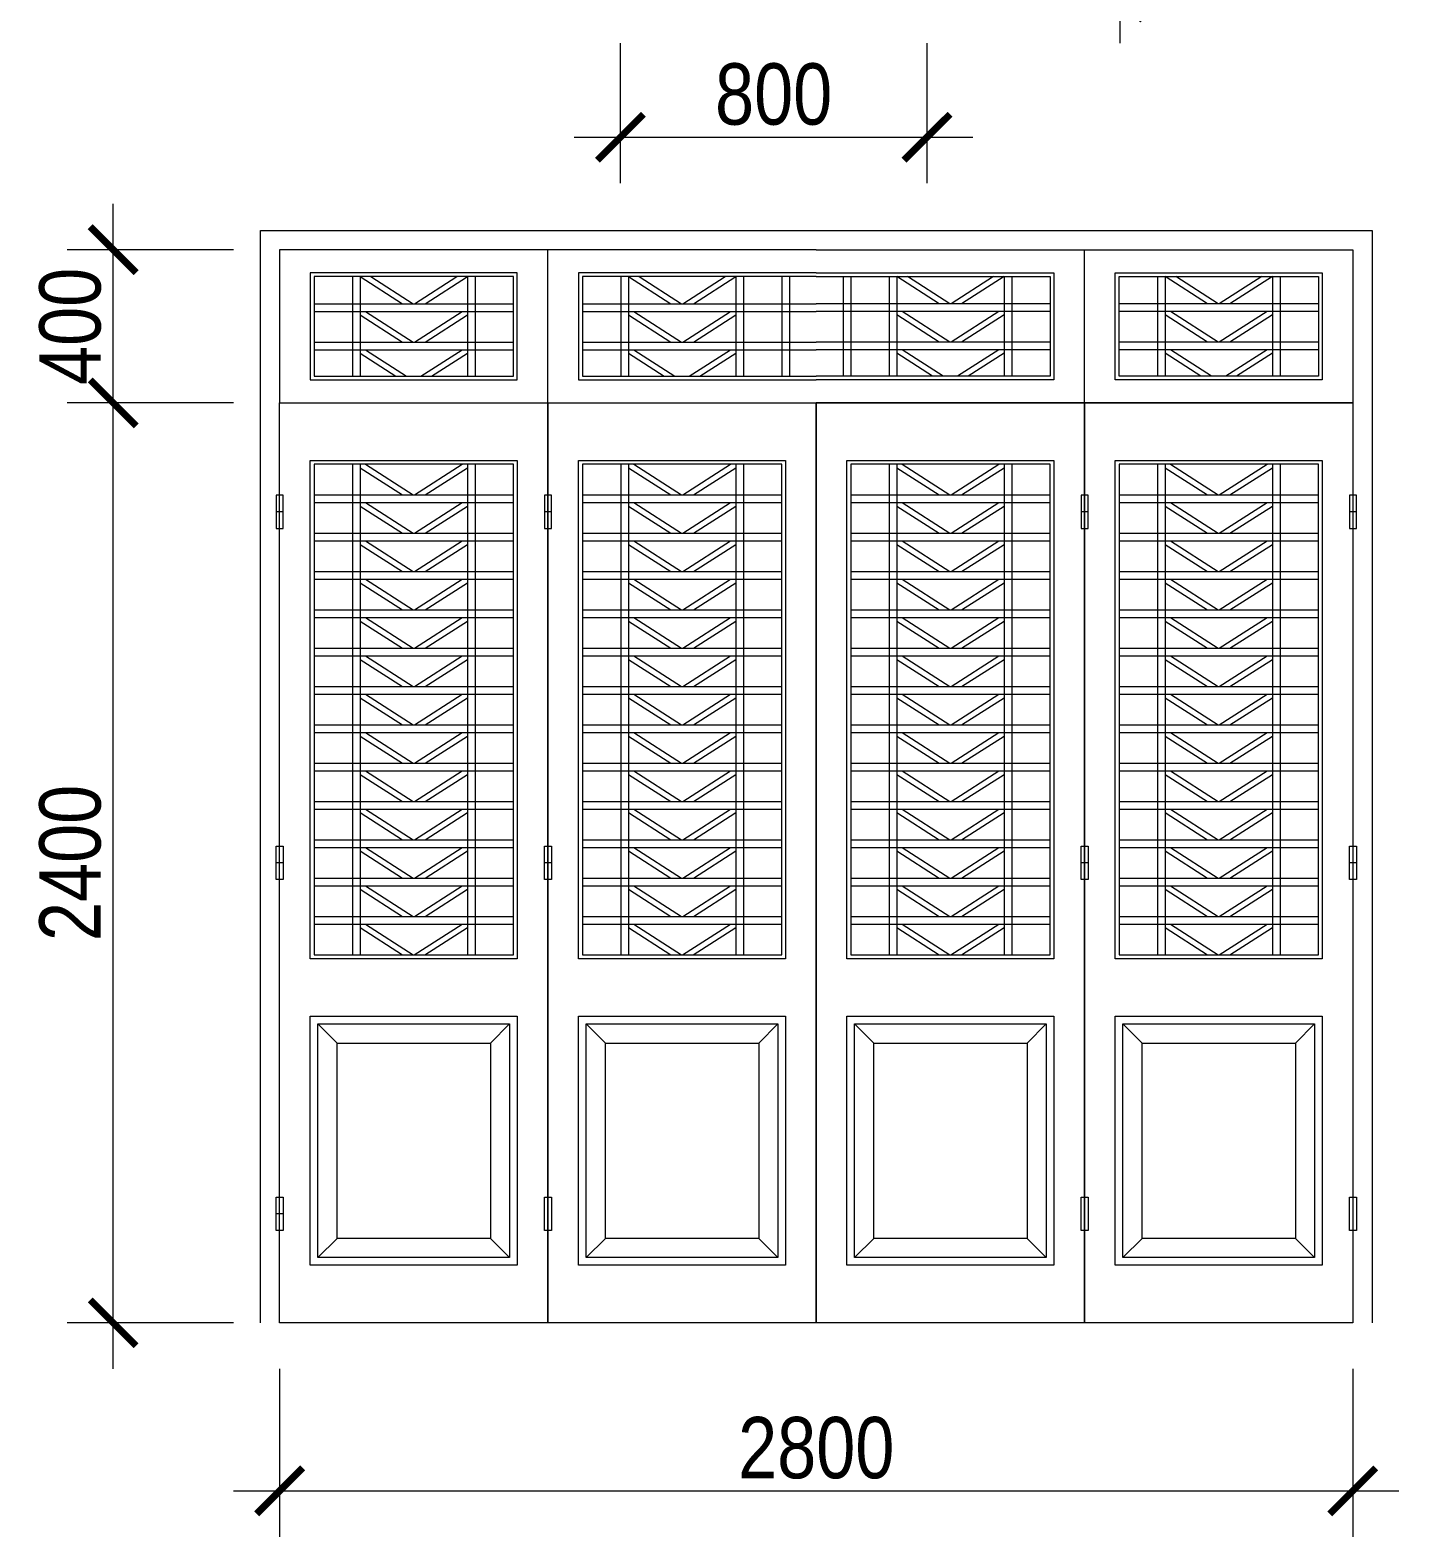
# Model space of a CAD drawing. Header units: millimetres. Extents: x -37049 to 129367, y 25385 to 90033.
# Drawn here: x 47081 to 50651, y 35136 to 39067 of the extents above; entities that cross this region are included whole.
import ezdxf

# ---------------------------------------------------------------- set-up
doc = ezdxf.new("R2010")
doc.units = ezdxf.units.MM
doc.header["$MEASUREMENT"] = 0
for name, color, linetype, lineweight in [('NCKHBAO', 191, 'Continuous', 13), ('NCUA', 4, 'Continuous', 20), ('NKT', 9, 'Continuous', 0), ('NTHEP', 7, 'Continuous', 20)]:
    doc.layers.add(name, color=color, linetype=linetype, lineweight=lineweight)
doc.styles.add('AVO', font='vhelvcn.ttf')
doc.dimstyles.new('100', dxfattribs={"dimscale": 0, "dimtxt": 160, "dimasz": 120, "dimexe": 120, "dimexo": 120, "dimgap": 30, "dimtad": 1, "dimdec": 0, "dimzin": 0, "dimdsep": 46, "dimtxsty": 'AVO', "dimblk1": 'ARCHTICK', "dimblk2": 'ARCHTICK', "dimsah": 1, "dimcen": -2, "dimdle": 120, "dimclrd": 256, "dimclre": 256, "dimclrt": 7, "dimadec": 0, "dimazin": 0, "dimtfac": 1, "dimtdec": 0, "dimtix": 1, "dimtmove": 2, "dimatfit": 3, "dimldrblk": 'ARCHTICK', "dimfxl": 0, "dimtolj": 1, "dimtzin": 0, "dimlwd": 0, "dimlwe": 0, "dimarcsym": 0})

# ---------------------------------------------------------------- blocks, each defined once
blk = doc.blocks.new('_ARCHTICK')
at = {"color": 0, "linetype": 'ByBlock', "const_width": 0.15}
blk.add_lwpolyline([(-0.5, -0.5), (0.5, 0.5)], dxfattribs=at)
blk = doc.blocks.new('*D472')
at = {"layer": 'DEFPOINTS', "color": 0}
for p in [(47731.4, 35694.1), (50531.4, 35694.1), (50531.4, 35255.5)]:
    blk.add_point(p, dxfattribs=at)
at = {"layer": 'NKT', "lineweight": 0}
for p, q in [((47731.4, 35574.1), (47731.4, 35135.5)), ((50531.4, 35574.1), (50531.4, 35135.5)), ((47611.4, 35255.5), (50651.4, 35255.5))]:
    blk.add_line(p, q, dxfattribs=at)
at = {"layer": 'NKT', "lineweight": 0, "xscale": 120, "yscale": 120, "zscale": 120}
for p, rotation in [((47731.4, 35255.5), 179.9999999999985), ((50531.4, 35255.5), 359.9999999999985)]:
    blk.add_blockref('_ARCHTICK', p, dxfattribs=dict(at, rotation=rotation))
at = {"layer": 'NKT', "color": 7, "insert": (49131.4, 35367.2), "char_height": 160, "attachment_point": 5, "style": 'AVO'}
blk.add_mtext('\\A1;2800', dxfattribs=at)
blk = doc.blocks.new('*D473')
at = {"layer": 'DEFPOINTS', "color": 0}
for p in [(47297.4, 38094), (47731.4, 38094), (47731.4, 35694.1)]:
    blk.add_point(p, dxfattribs=at)
at = {"layer": 'NKT', "lineweight": 0}
for p, q in [((47297.4, 35574.1), (47297.4, 38214)), ((47611.4, 38094), (47177.4, 38094)), ((47611.4, 35694.1), (47177.4, 35694.1))]:
    blk.add_line(p, q, dxfattribs=at)
at = {"layer": 'NKT', "lineweight": 0, "xscale": 120, "yscale": 120, "zscale": 120}
for p, rotation in [((47297.4, 38094), 89.99999999999847), ((47297.4, 35694.1), 269.9999999999985)]:
    blk.add_blockref('_ARCHTICK', p, dxfattribs=dict(at, rotation=rotation))
at = {"layer": 'NKT', "color": 7, "insert": (47185.7, 36894), "char_height": 160, "attachment_point": 5, "rotation": 90, "style": 'AVO'}
blk.add_mtext('\\A1;2400', dxfattribs=at)
blk = doc.blocks.new('*D474')
at = {"layer": 'DEFPOINTS', "color": 0}
for p in [(47297.4, 38494), (47731.4, 38494), (47731.4, 38094)]:
    blk.add_point(p, dxfattribs=at)
at = {"layer": 'NKT', "lineweight": 0}
for p, q in [((47297.4, 37974), (47297.4, 38614)), ((47611.4, 38494), (47177.4, 38494)), ((47611.4, 38094), (47177.4, 38094))]:
    blk.add_line(p, q, dxfattribs=at)
at = {"layer": 'NKT', "lineweight": 0, "xscale": 120, "yscale": 120, "zscale": 120}
for p, rotation in [((47297.4, 38494), 89.99999999999847), ((47297.4, 38094), 269.9999999999985)]:
    blk.add_blockref('_ARCHTICK', p, dxfattribs=dict(at, rotation=rotation))
at = {"layer": 'NKT', "color": 7, "insert": (47185.7, 38294), "char_height": 160, "attachment_point": 5, "rotation": 90, "style": 'AVO'}
blk.add_mtext('\\A1;400', dxfattribs=at)
blk = doc.blocks.new('*D478')
at = {"layer": 'DEFPOINTS', "color": 0}
for p in [(48620.3, 39153.2), (49420.3, 39153.2), (49420.3, 38787.4)]:
    blk.add_point(p, dxfattribs=at)
at = {"layer": 'NKT', "lineweight": 0}
for p, q in [((48620.3, 39033.2), (48620.3, 38667.4)), ((49420.3, 39033.2), (49420.3, 38667.4)), ((48500.3, 38787.4), (49540.3, 38787.4))]:
    blk.add_line(p, q, dxfattribs=at)
at = {"layer": 'NKT', "lineweight": 0, "xscale": 120, "yscale": 120, "zscale": 120}
for p, rotation in [((48620.3, 38787.4), 179.9999999999985), ((49420.3, 38787.4), 359.9999999999985)]:
    blk.add_blockref('_ARCHTICK', p, dxfattribs=dict(at, rotation=rotation))
at = {"layer": 'NKT', "color": 7, "insert": (49020.3, 38899.1), "char_height": 160, "attachment_point": 5, "style": 'AVO'}
blk.add_mtext('\\A1;800', dxfattribs=at)
blk = doc.blocks.new('*D480')
at = {"layer": 'DEFPOINTS', "color": 0}
for p in [(49420.3, 41353.1), (49470.3, 39153.2), (49923.3, 39153.2)]:
    blk.add_point(p, dxfattribs=at)
at = {"layer": 'NKT', "lineweight": 0}
for p, q in [((49923.3, 41473.1), (49923.3, 39033.2)), ((49540.3, 41353.1), (50043.3, 41353.1)), ((49590.3, 39153.2), (50043.3, 39153.2))]:
    blk.add_line(p, q, dxfattribs=at)
at = {"layer": 'NKT', "lineweight": 0, "xscale": 120, "yscale": 120, "zscale": 120}
for p, rotation in [((49923.3, 41353.1), 89.99999999999848), ((49923.3, 39153.2), 269.9999999999985)]:
    blk.add_blockref('_ARCHTICK', p, dxfattribs=dict(at, rotation=rotation))
at = {"layer": 'NKT', "color": 7, "insert": (49811.6, 40253.1), "char_height": 160, "attachment_point": 5, "rotation": 90, "style": 'AVO'}
blk.add_mtext('\\A1;2200', dxfattribs=at)

msp = doc.modelspace()

# ---------------------------------------------------------------- linework, layer by layer
at = {"layer": 'NCKHBAO'}
msp.add_lwpolyline([(47681.4, 35694.1), (47681.4, 38544), (50581.4, 38544), (50581.4, 35694.1)], dxfattribs=at)
at = {"layer": 'NCUA'}
for p, q in [((48431.4, 38094), (48431.4, 38494)), ((49831.4, 38094), (49831.4, 38494)), ((47740.5, 37810), (47722.3, 37810)), ((48440.5, 37810), (48422.3, 37810)), ((49840.5, 37810), (49822.3, 37810)), ((50540.5, 37810), (50522.3, 37810)), ((47740.5, 36894), (47722.3, 36894)), ((48440.5, 36894), (48422.3, 36894)), ((49840.5, 36894), (49822.3, 36894)), ((50540.5, 36894), (50522.3, 36894)), ((47740.5, 35978.1), (47722.3, 35978.1))]:
    msp.add_line(p, q, dxfattribs=at)
for points in [[(49131.4, 38494), (47731.4, 38494), (47731.4, 38094), (49131.4, 38094)], [(49131.4, 38494), (50531.4, 38494), (50531.4, 38094), (49131.4, 38094)], [(49131.4, 38434), (48511.4, 38434), (48511.4, 38154), (49131.4, 38154)], [(49131.4, 38434), (49751.4, 38434), (49751.4, 38154), (49131.4, 38154)]]:
    msp.add_lwpolyline(points, dxfattribs=at)
for points in [[(48351.4, 38434), (47811.4, 38434), (47811.4, 38154), (48351.4, 38154)], [(49911.4, 38434), (50451.4, 38434), (50451.4, 38154), (49911.4, 38154)], [(48431.4, 35694.1), (47731.4, 35694.1), (47731.4, 38094), (48431.4, 38094)], [(49131.4, 35694.1), (48431.4, 35694.1), (48431.4, 38094), (49131.4, 38094)], [(49831.4, 35694.1), (49131.4, 35694.1), (49131.4, 38094), (49831.4, 38094)], [(50531.4, 35694.1), (49831.4, 35694.1), (49831.4, 38094), (50531.4, 38094)], [(47811.4, 37944), (48351.4, 37944), (48351.4, 36643.8), (47811.4, 36643.8)], [(48511.4, 37944), (49051.4, 37944), (49051.4, 36643.8), (48511.4, 36643.8)], [(49211.4, 37944), (49751.4, 37944), (49751.4, 36643.8), (49211.4, 36643.8)], [(49911.4, 37944), (50451.4, 37944), (50451.4, 36643.8), (49911.4, 36643.8)], [(47740.5, 37853.6), (47722.3, 37853.6), (47722.3, 37766.4), (47740.5, 37766.4)], [(48440.5, 37853.6), (48422.3, 37853.6), (48422.3, 37766.4), (48440.5, 37766.4)], [(49840.5, 37853.6), (49822.3, 37853.6), (49822.3, 37766.4), (49840.5, 37766.4)], [(50540.5, 37853.6), (50522.3, 37853.6), (50522.3, 37766.4), (50540.5, 37766.4)], [(47740.5, 36850.4), (47722.3, 36850.4), (47722.3, 36937.6), (47740.5, 36937.6)], [(48440.5, 36850.4), (48422.3, 36850.4), (48422.3, 36937.6), (48440.5, 36937.6)], [(49840.5, 36850.4), (49822.3, 36850.4), (49822.3, 36937.6), (49840.5, 36937.6)], [(50540.5, 36850.4), (50522.3, 36850.4), (50522.3, 36937.6), (50540.5, 36937.6)], [(48351.4, 35844.1), (47811.4, 35844.1), (47811.4, 36493.8), (48351.4, 36493.8)], [(49051.4, 35844.1), (48511.4, 35844.1), (48511.4, 36493.8), (49051.4, 36493.8)], [(49751.4, 35844.1), (49211.4, 35844.1), (49211.4, 36493.8), (49751.4, 36493.8)], [(50451.4, 35844.1), (49911.4, 35844.1), (49911.4, 36493.8), (50451.4, 36493.8)], [(47740.5, 35934.5), (47722.3, 35934.5), (47722.3, 36021.7), (47740.5, 36021.7)], [(48440.5, 35934.5), (48422.3, 35934.5), (48422.3, 36021.7), (48440.5, 36021.7)], [(49840.5, 35934.5), (49822.3, 35934.5), (49822.3, 36021.7), (49840.5, 36021.7)], [(50540.5, 35934.5), (50522.3, 35934.5), (50522.3, 36021.7), (50540.5, 36021.7)]]:
    msp.add_lwpolyline(points, close=True, dxfattribs=at)
at = {"layer": 'NTHEP', "ltscale": 0.75}
for p, q in [((47921.4, 38424), (47921.4, 38164)), ((47941.4, 38424), (47941.4, 38164)), ((48221.4, 38424), (48221.4, 38164)), ((48241.4, 38424), (48241.4, 38164)), ((48621.4, 38424), (48621.4, 38164)), ((48641.4, 38424), (48641.4, 38164)), ((48921.4, 38424), (48921.4, 38164)), ((48941.4, 38424), (48941.4, 38164)), ((49041.4, 38424), (49041.4, 38164)), ((49061.4, 38424), (49061.4, 38164)), ((49201.4, 38424), (49201.4, 38164)), ((49221.4, 38424), (49221.4, 38164)), ((49321.4, 38424), (49321.4, 38164)), ((49341.4, 38424), (49341.4, 38164)), ((49621.4, 38424), (49621.4, 38164)), ((49641.4, 38424), (49641.4, 38164)), ((50021.4, 38424), (50021.4, 38164)), ((50041.4, 38424), (50041.4, 38164)), ((50321.4, 38424), (50321.4, 38164)), ((50341.4, 38424), (50341.4, 38164)), ((47821.4, 38352.9), (48341.4, 38352.9)), ((47821.4, 38332.9), (48341.4, 38332.9)), ((48521.4, 38352.9), (49131.4, 38352.9)), ((48521.4, 38332.9), (49131.4, 38332.9)), ((49741.4, 38352.9), (49131.4, 38352.9)), ((49741.4, 38332.9), (49131.4, 38332.9)), ((50441.4, 38352.9), (49921.4, 38352.9)), ((50441.4, 38332.9), (49921.4, 38332.9)), ((47821.4, 38252.9), (48341.4, 38252.9)), ((48521.4, 38252.9), (49131.4, 38252.9)), ((49741.4, 38252.9), (49131.4, 38252.9)), ((50441.4, 38252.9), (49921.4, 38252.9)), ((47821.4, 38232.9), (48341.4, 38232.9)), ((48521.4, 38232.9), (49131.4, 38232.9)), ((49741.4, 38232.9), (49131.4, 38232.9)), ((50441.4, 38232.9), (49921.4, 38232.9)), ((47921.4, 37934), (47921.4, 36653.8)), ((47941.4, 37934), (47941.4, 36653.8)), ((48221.4, 37934), (48221.4, 36653.8)), ((48241.4, 37934), (48241.4, 36653.8)), ((48621.4, 37934), (48621.4, 36653.8)), ((48641.4, 37934), (48641.4, 36653.8)), ((48921.4, 37934), (48921.4, 36653.8)), ((48941.4, 37934), (48941.4, 36653.8)), ((49321.4, 37934), (49321.4, 36653.8)), ((49341.4, 37934), (49341.4, 36653.8)), ((49621.4, 37934), (49621.4, 36653.8)), ((49641.4, 37934), (49641.4, 36653.8)), ((50021.4, 37934), (50021.4, 36653.8)), ((50041.4, 37934), (50041.4, 36653.8)), ((50321.4, 37934), (50321.4, 36653.8)), ((50341.4, 37934), (50341.4, 36653.8)), ((47821.4, 37854), (48341.4, 37854)), ((47821.4, 37834), (48341.4, 37834)), ((48521.4, 37854), (49041.4, 37854)), ((48521.4, 37834), (49041.4, 37834)), ((49221.4, 37854), (49741.4, 37854)), ((49221.4, 37834), (49741.4, 37834)), ((49921.4, 37854), (50441.4, 37854)), ((49921.4, 37834), (50441.4, 37834)), ((47821.4, 37754), (48341.4, 37754)), ((48521.4, 37754), (49041.4, 37754)), ((49221.4, 37754), (49741.4, 37754)), ((49921.4, 37754), (50441.4, 37754)), ((47821.4, 37734), (48341.4, 37734)), ((48521.4, 37734), (49041.4, 37734)), ((49221.4, 37734), (49741.4, 37734)), ((49921.4, 37734), (50441.4, 37734)), ((47821.4, 37654), (48341.4, 37654)), ((47821.4, 37634), (48341.4, 37634)), ((48521.4, 37654), (49041.4, 37654)), ((48521.4, 37634), (49041.4, 37634)), ((49221.4, 37654), (49741.4, 37654)), ((49221.4, 37634), (49741.4, 37634)), ((49921.4, 37654), (50441.4, 37654)), ((49921.4, 37634), (50441.4, 37634)), ((47821.4, 37554), (48341.4, 37554)), ((48521.4, 37554), (49041.4, 37554)), ((49221.4, 37554), (49741.4, 37554)), ((49921.4, 37554), (50441.4, 37554)), ((47821.4, 37534), (48341.4, 37534)), ((48521.4, 37534), (49041.4, 37534)), ((49221.4, 37534), (49741.4, 37534)), ((49921.4, 37534), (50441.4, 37534)), ((47821.4, 37454), (48341.4, 37454)), ((47821.4, 37434), (48341.4, 37434)), ((48521.4, 37454), (49041.4, 37454)), ((48521.4, 37434), (49041.4, 37434)), ((49221.4, 37454), (49741.4, 37454)), ((49221.4, 37434), (49741.4, 37434)), ((49921.4, 37454), (50441.4, 37454)), ((49921.4, 37434), (50441.4, 37434)), ((47821.4, 37354), (48341.4, 37354)), ((48521.4, 37354), (49041.4, 37354)), ((49221.4, 37354), (49741.4, 37354)), ((49921.4, 37354), (50441.4, 37354)), ((47821.4, 37334), (48341.4, 37334)), ((48521.4, 37334), (49041.4, 37334)), ((49221.4, 37334), (49741.4, 37334)), ((49921.4, 37334), (50441.4, 37334)), ((47821.4, 37254), (48341.4, 37254)), ((47821.4, 37234), (48341.4, 37234)), ((48521.4, 37254), (49041.4, 37254)), ((48521.4, 37234), (49041.4, 37234)), ((49221.4, 37254), (49741.4, 37254)), ((49221.4, 37234), (49741.4, 37234)), ((49921.4, 37254), (50441.4, 37254)), ((49921.4, 37234), (50441.4, 37234)), ((47821.4, 37154), (48341.4, 37154)), ((48521.4, 37154), (49041.4, 37154)), ((49221.4, 37154), (49741.4, 37154)), ((49921.4, 37154), (50441.4, 37154)), ((47821.4, 37134), (48341.4, 37134)), ((48521.4, 37134), (49041.4, 37134)), ((49221.4, 37134), (49741.4, 37134)), ((49921.4, 37134), (50441.4, 37134)), ((47821.4, 37054), (48341.4, 37054)), ((47821.4, 37034), (48341.4, 37034)), ((48521.4, 37054), (49041.4, 37054)), ((48521.4, 37034), (49041.4, 37034)), ((49221.4, 37054), (49741.4, 37054)), ((49221.4, 37034), (49741.4, 37034)), ((49921.4, 37054), (50441.4, 37054)), ((49921.4, 37034), (50441.4, 37034)), ((47821.4, 36954), (48341.4, 36954)), ((47821.4, 36934), (48341.4, 36934)), ((48521.4, 36954), (49041.4, 36954)), ((48521.4, 36934), (49041.4, 36934)), ((49221.4, 36954), (49741.4, 36954)), ((49221.4, 36934), (49741.4, 36934)), ((49921.4, 36954), (50441.4, 36954)), ((49921.4, 36934), (50441.4, 36934)), ((47821.4, 36854), (48341.4, 36854)), ((48521.4, 36854), (49041.4, 36854)), ((49221.4, 36854), (49741.4, 36854)), ((49921.4, 36854), (50441.4, 36854)), ((47821.4, 36834), (48341.4, 36834)), ((48521.4, 36834), (49041.4, 36834)), ((49221.4, 36834), (49741.4, 36834)), ((49921.4, 36834), (50441.4, 36834)), ((47821.4, 36754), (48341.4, 36754)), ((47821.4, 36734), (48341.4, 36734)), ((48521.4, 36754), (49041.4, 36754)), ((48521.4, 36734), (49041.4, 36734)), ((49221.4, 36754), (49741.4, 36754)), ((49221.4, 36734), (49741.4, 36734)), ((49921.4, 36754), (50441.4, 36754)), ((49921.4, 36734), (50441.4, 36734))]:
    msp.add_line(p, q, dxfattribs=at)
at = {"layer": 'NTHEP'}
for p, q in [((47941.4, 38424), (48051.9, 38352.9)), ((47969.1, 38424), (48079.7, 38352.9)), ((48083, 38352.9), (48193.6, 38424)), ((48110.8, 38352.9), (48221.4, 38424)), ((48641.4, 38424), (48751.9, 38352.9)), ((48669.1, 38424), (48779.7, 38352.9)), ((48783, 38352.9), (48893.6, 38424)), ((48810.8, 38352.9), (48921.4, 38424)), ((49451.9, 38352.9), (49341.4, 38424)), ((49479.7, 38352.9), (49369.1, 38424)), ((49593.6, 38424), (49483, 38352.9)), ((49621.4, 38424), (49510.8, 38352.9)), ((50151.9, 38352.9), (50041.4, 38424)), ((50179.7, 38352.9), (50069.1, 38424)), ((50293.6, 38424), (50183, 38352.9)), ((50321.4, 38424), (50210.8, 38352.9)), ((47955.2, 38332.9), (48079.7, 38252.9)), ((48083, 38252.9), (48207.5, 38332.9)), ((48655.2, 38332.9), (48779.7, 38252.9)), ((48783, 38252.9), (48907.5, 38332.9)), ((49479.7, 38252.9), (49355.2, 38332.9)), ((49607.5, 38332.9), (49483, 38252.9)), ((50179.7, 38252.9), (50055.2, 38332.9)), ((50307.5, 38332.9), (50183, 38252.9)), ((47941.4, 38324), (48051.9, 38252.9)), ((48110.8, 38252.9), (48221.4, 38324)), ((48641.4, 38324), (48751.9, 38252.9)), ((48810.8, 38252.9), (48921.4, 38324)), ((49451.9, 38252.9), (49341.4, 38324)), ((49621.4, 38324), (49510.8, 38252.9)), ((50151.9, 38252.9), (50041.4, 38324)), ((50321.4, 38324), (50210.8, 38252.9)), ((47941.4, 38224), (48034.7, 38164)), ((47955.2, 38232.9), (48062.4, 38164)), ((48100.3, 38164), (48207.5, 38232.9)), ((48128, 38164), (48221.4, 38224)), ((48641.4, 38224), (48734.7, 38164)), ((48655.2, 38232.9), (48762.4, 38164)), ((48800.3, 38164), (48907.5, 38232.9)), ((48828, 38164), (48921.4, 38224)), ((49434.7, 38164), (49341.4, 38224)), ((49462.4, 38164), (49355.2, 38232.9)), ((49607.5, 38232.9), (49500.3, 38164)), ((49621.4, 38224), (49528, 38164)), ((50134.7, 38164), (50041.4, 38224)), ((50162.4, 38164), (50055.2, 38232.9)), ((50307.5, 38232.9), (50200.3, 38164)), ((50321.4, 38224), (50228, 38164)), ((47941.4, 37925.1), (48051.9, 37854)), ((47955.2, 37934), (48079.7, 37854)), ((48083, 37854), (48207.5, 37934)), ((48110.8, 37854), (48221.4, 37925.1)), ((48641.4, 37925.1), (48751.9, 37854)), ((48655.2, 37934), (48779.7, 37854)), ((48783, 37854), (48907.5, 37934)), ((48810.8, 37854), (48921.4, 37925.1)), ((49341.4, 37925.1), (49451.9, 37854)), ((49355.2, 37934), (49479.7, 37854)), ((49483, 37854), (49607.5, 37934)), ((49510.8, 37854), (49621.4, 37925.1)), ((50041.4, 37925.1), (50151.9, 37854)), ((50055.2, 37934), (50179.7, 37854)), ((50183, 37854), (50307.5, 37934)), ((50210.8, 37854), (50321.4, 37925.1)), ((47941.4, 37825.1), (48051.9, 37754)), ((47955.2, 37834), (48079.7, 37754)), ((48083, 37754), (48207.5, 37834)), ((48110.8, 37754), (48221.4, 37825.1)), ((48641.4, 37825.1), (48751.9, 37754)), ((48655.2, 37834), (48779.7, 37754)), ((48783, 37754), (48907.5, 37834)), ((48810.8, 37754), (48921.4, 37825.1)), ((49341.4, 37825.1), (49451.9, 37754)), ((49355.2, 37834), (49479.7, 37754)), ((49483, 37754), (49607.5, 37834)), ((49510.8, 37754), (49621.4, 37825.1)), ((50041.4, 37825.1), (50151.9, 37754)), ((50055.2, 37834), (50179.7, 37754)), ((50183, 37754), (50307.5, 37834)), ((50210.8, 37754), (50321.4, 37825.1)), ((47941.4, 37725.1), (48051.9, 37654)), ((47955.2, 37734), (48079.7, 37654)), ((48083, 37654), (48207.5, 37734)), ((48110.8, 37654), (48221.4, 37725.1)), ((48641.4, 37725.1), (48751.9, 37654)), ((48655.2, 37734), (48779.7, 37654)), ((48783, 37654), (48907.5, 37734)), ((48810.8, 37654), (48921.4, 37725.1)), ((49341.4, 37725.1), (49451.9, 37654)), ((49355.2, 37734), (49479.7, 37654)), ((49483, 37654), (49607.5, 37734)), ((49510.8, 37654), (49621.4, 37725.1)), ((50041.4, 37725.1), (50151.9, 37654)), ((50055.2, 37734), (50179.7, 37654)), ((50183, 37654), (50307.5, 37734)), ((50210.8, 37654), (50321.4, 37725.1)), ((47941.4, 37625.1), (48051.9, 37554)), ((47955.2, 37634), (48079.7, 37554)), ((48083, 37554), (48207.5, 37634)), ((48110.8, 37554), (48221.4, 37625.1)), ((48641.4, 37625.1), (48751.9, 37554)), ((48655.2, 37634), (48779.7, 37554)), ((48783, 37554), (48907.5, 37634)), ((48810.8, 37554), (48921.4, 37625.1)), ((49341.4, 37625.1), (49451.9, 37554)), ((49355.2, 37634), (49479.7, 37554)), ((49483, 37554), (49607.5, 37634)), ((49510.8, 37554), (49621.4, 37625.1)), ((50041.4, 37625.1), (50151.9, 37554)), ((50055.2, 37634), (50179.7, 37554)), ((50183, 37554), (50307.5, 37634)), ((50210.8, 37554), (50321.4, 37625.1)), ((47941.4, 37525.1), (48051.9, 37454)), ((47955.2, 37534), (48079.7, 37454)), ((48083, 37454), (48207.5, 37534)), ((48110.8, 37454), (48221.4, 37525.1)), ((48641.4, 37525.1), (48751.9, 37454)), ((48655.2, 37534), (48779.7, 37454)), ((48783, 37454), (48907.5, 37534)), ((48810.8, 37454), (48921.4, 37525.1)), ((49341.4, 37525.1), (49451.9, 37454)), ((49355.2, 37534), (49479.7, 37454)), ((49483, 37454), (49607.5, 37534)), ((49510.8, 37454), (49621.4, 37525.1)), ((50041.4, 37525.1), (50151.9, 37454)), ((50055.2, 37534), (50179.7, 37454)), ((50183, 37454), (50307.5, 37534)), ((50210.8, 37454), (50321.4, 37525.1)), ((47955.2, 37434), (48079.7, 37354)), ((48083, 37354), (48207.5, 37434)), ((48655.2, 37434), (48779.7, 37354)), ((48783, 37354), (48907.5, 37434)), ((49355.2, 37434), (49479.7, 37354)), ((49483, 37354), (49607.5, 37434)), ((50055.2, 37434), (50179.7, 37354)), ((50183, 37354), (50307.5, 37434)), ((47941.4, 37425.1), (48051.9, 37354)), ((48110.8, 37354), (48221.4, 37425.1)), ((48641.4, 37425.1), (48751.9, 37354)), ((48810.8, 37354), (48921.4, 37425.1)), ((49341.4, 37425.1), (49451.9, 37354)), ((49510.8, 37354), (49621.4, 37425.1)), ((50041.4, 37425.1), (50151.9, 37354)), ((50210.8, 37354), (50321.4, 37425.1)), ((47941.4, 37325.1), (48051.9, 37254)), ((47955.2, 37334), (48079.7, 37254)), ((48083, 37254), (48207.5, 37334)), ((48110.8, 37254), (48221.4, 37325.1)), ((48641.4, 37325.1), (48751.9, 37254)), ((48655.2, 37334), (48779.7, 37254)), ((48783, 37254), (48907.5, 37334)), ((48810.8, 37254), (48921.4, 37325.1)), ((49341.4, 37325.1), (49451.9, 37254)), ((49355.2, 37334), (49479.7, 37254)), ((49483, 37254), (49607.5, 37334)), ((49510.8, 37254), (49621.4, 37325.1)), ((50041.4, 37325.1), (50151.9, 37254)), ((50055.2, 37334), (50179.7, 37254)), ((50183, 37254), (50307.5, 37334)), ((50210.8, 37254), (50321.4, 37325.1)), ((47955.2, 37234), (48079.7, 37154)), ((48083, 37154), (48207.5, 37234)), ((48655.2, 37234), (48779.7, 37154)), ((48783, 37154), (48907.5, 37234)), ((49355.2, 37234), (49479.7, 37154)), ((49483, 37154), (49607.5, 37234)), ((50055.2, 37234), (50179.7, 37154)), ((50183, 37154), (50307.5, 37234)), ((47941.4, 37225.1), (48051.9, 37154)), ((48110.8, 37154), (48221.4, 37225.1)), ((48641.4, 37225.1), (48751.9, 37154)), ((48810.8, 37154), (48921.4, 37225.1)), ((49341.4, 37225.1), (49451.9, 37154)), ((49510.8, 37154), (49621.4, 37225.1)), ((50041.4, 37225.1), (50151.9, 37154)), ((50210.8, 37154), (50321.4, 37225.1)), ((47941.4, 37125.1), (48051.9, 37054)), ((47955.2, 37134), (48079.7, 37054)), ((48083, 37054), (48207.5, 37134)), ((48110.8, 37054), (48221.4, 37125.1)), ((48641.4, 37125.1), (48751.9, 37054)), ((48655.2, 37134), (48779.7, 37054)), ((48783, 37054), (48907.5, 37134)), ((48810.8, 37054), (48921.4, 37125.1)), ((49341.4, 37125.1), (49451.9, 37054)), ((49355.2, 37134), (49479.7, 37054)), ((49483, 37054), (49607.5, 37134)), ((49510.8, 37054), (49621.4, 37125.1)), ((50041.4, 37125.1), (50151.9, 37054)), ((50055.2, 37134), (50179.7, 37054)), ((50183, 37054), (50307.5, 37134)), ((50210.8, 37054), (50321.4, 37125.1)), ((47955.2, 37034), (48079.7, 36954)), ((48083, 36954), (48207.5, 37034)), ((48655.2, 37034), (48779.7, 36954)), ((48783, 36954), (48907.5, 37034)), ((49355.2, 37034), (49479.7, 36954)), ((49483, 36954), (49607.5, 37034)), ((50055.2, 37034), (50179.7, 36954)), ((50183, 36954), (50307.5, 37034)), ((47941.4, 37025.1), (48051.9, 36954)), ((48110.8, 36954), (48221.4, 37025.1)), ((48641.4, 37025.1), (48751.9, 36954)), ((48810.8, 36954), (48921.4, 37025.1)), ((49341.4, 37025.1), (49451.9, 36954)), ((49510.8, 36954), (49621.4, 37025.1)), ((50041.4, 37025.1), (50151.9, 36954)), ((50210.8, 36954), (50321.4, 37025.1)), ((47941.4, 36925.1), (48051.9, 36854)), ((47955.2, 36934), (48079.7, 36854)), ((48083, 36854), (48207.5, 36934)), ((48110.8, 36854), (48221.4, 36925.1)), ((48641.4, 36925.1), (48751.9, 36854)), ((48655.2, 36934), (48779.7, 36854)), ((48783, 36854), (48907.5, 36934)), ((48810.8, 36854), (48921.4, 36925.1)), ((49341.4, 36925.1), (49451.9, 36854)), ((49355.2, 36934), (49479.7, 36854)), ((49483, 36854), (49607.5, 36934)), ((49510.8, 36854), (49621.4, 36925.1)), ((50041.4, 36925.1), (50151.9, 36854)), ((50055.2, 36934), (50179.7, 36854)), ((50183, 36854), (50307.5, 36934)), ((50210.8, 36854), (50321.4, 36925.1)), ((47941.4, 36825.1), (48051.9, 36754)), ((47955.2, 36834), (48079.7, 36754)), ((48083, 36754), (48207.5, 36834)), ((48110.8, 36754), (48221.4, 36825.1)), ((48641.4, 36825.1), (48751.9, 36754)), ((48655.2, 36834), (48779.7, 36754)), ((48783, 36754), (48907.5, 36834)), ((48810.8, 36754), (48921.4, 36825.1)), ((49341.4, 36825.1), (49451.9, 36754)), ((49355.2, 36834), (49479.7, 36754)), ((49483, 36754), (49607.5, 36834)), ((49510.8, 36754), (49621.4, 36825.1)), ((50041.4, 36825.1), (50151.9, 36754)), ((50055.2, 36834), (50179.7, 36754)), ((50183, 36754), (50307.5, 36834)), ((50210.8, 36754), (50321.4, 36825.1)), ((47941.4, 36725.1), (48052.2, 36653.8)), ((47955.2, 36734), (48080, 36653.8)), ((48082.8, 36653.8), (48207.5, 36734)), ((48110.5, 36653.8), (48221.4, 36725.1)), ((48641.4, 36725.1), (48752.2, 36653.8)), ((48655.2, 36734), (48780, 36653.8)), ((48782.8, 36653.8), (48907.5, 36734)), ((48810.5, 36653.8), (48921.4, 36725.1)), ((49341.4, 36725.1), (49452.2, 36653.8)), ((49355.2, 36734), (49480, 36653.8)), ((49482.8, 36653.8), (49607.5, 36734)), ((49510.5, 36653.8), (49621.4, 36725.1)), ((50041.4, 36725.1), (50152.2, 36653.8)), ((50055.2, 36734), (50180, 36653.8)), ((50182.8, 36653.8), (50307.5, 36734)), ((50210.5, 36653.8), (50321.4, 36725.1)), ((47831.4, 36473.8), (47881.4, 36423.8)), ((48281.4, 36423.8), (48331.4, 36473.8)), ((48531.4, 36473.8), (48581.4, 36423.8)), ((48981.4, 36423.8), (49031.4, 36473.8)), ((49231.4, 36473.8), (49281.4, 36423.8)), ((49681.4, 36423.8), (49731.4, 36473.8)), ((49931.4, 36473.8), (49981.4, 36423.8)), ((50381.4, 36423.8), (50431.4, 36473.8)), ((47831.4, 35864.1), (47881.4, 35914.1)), ((48281.4, 35914.1), (48331.4, 35864.1)), ((48531.4, 35864.1), (48581.4, 35914.1)), ((48981.4, 35914.1), (49031.4, 35864.1)), ((49231.4, 35864.1), (49281.4, 35914.1)), ((49681.4, 35914.1), (49731.4, 35864.1)), ((49931.4, 35864.1), (49981.4, 35914.1)), ((50381.4, 35914.1), (50431.4, 35864.1))]:
    msp.add_line(p, q, dxfattribs=at)
at = {"layer": 'NTHEP', "ltscale": 0.75}
for points in [[(48341.4, 38424), (47821.4, 38424), (47821.4, 38164), (48341.4, 38164)], [(49921.4, 38424), (50441.4, 38424), (50441.4, 38164), (49921.4, 38164)], [(47821.4, 36653.8), (48341.4, 36653.8), (48341.4, 37934), (47821.4, 37934)], [(48521.4, 36653.8), (49041.4, 36653.8), (49041.4, 37934), (48521.4, 37934)], [(49221.4, 36653.8), (49741.4, 36653.8), (49741.4, 37934), (49221.4, 37934)], [(49921.4, 36653.8), (50441.4, 36653.8), (50441.4, 37934), (49921.4, 37934)]]:
    msp.add_lwpolyline(points, close=True, dxfattribs=at)
for points in [[(49131.4, 38424), (48521.4, 38424), (48521.4, 38164), (49131.4, 38164)], [(49131.4, 38424), (49741.4, 38424), (49741.4, 38164), (49131.4, 38164)]]:
    msp.add_lwpolyline(points, dxfattribs=at)
at = {"layer": 'NTHEP'}
for points in [[(48331.4, 35864.1), (47831.4, 35864.1), (47831.4, 36473.8), (48331.4, 36473.8)], [(49031.4, 35864.1), (48531.4, 35864.1), (48531.4, 36473.8), (49031.4, 36473.8)], [(49731.4, 35864.1), (49231.4, 35864.1), (49231.4, 36473.8), (49731.4, 36473.8)], [(50431.4, 35864.1), (49931.4, 35864.1), (49931.4, 36473.8), (50431.4, 36473.8)], [(48281.4, 35914.1), (47881.4, 35914.1), (47881.4, 36423.8), (48281.4, 36423.8)], [(48981.4, 35914.1), (48581.4, 35914.1), (48581.4, 36423.8), (48981.4, 36423.8)], [(49681.4, 35914.1), (49281.4, 35914.1), (49281.4, 36423.8), (49681.4, 36423.8)], [(50381.4, 35914.1), (49981.4, 35914.1), (49981.4, 36423.8), (50381.4, 36423.8)]]:
    msp.add_lwpolyline(points, close=True, dxfattribs=at)

# ---------------------------------------------------------------- dimensions: what is measured, and where the dimension line sits
at = {"layer": 'NKT'}
for base, p1, p2, picture, middle in [((49923.3, 39153.2), (49420.3, 41353.1), (49470.3, 39153.2), '*D480', (49811.6, 40253.1)), ((47297.4, 38494), (47731.4, 38094), (47731.4, 38494), '*D474', (47185.7, 38294)), ((47297.4, 38094), (47731.4, 35694.1), (47731.4, 38094), '*D473', (47185.7, 36894))]:
    dim = msp.add_linear_dim(base=base, p1=p1, p2=p2, angle=90, dimstyle='100', override={"dimscale": 1}, dxfattribs=at)
    dim.commit()
    dim.dimension.update_dxf_attribs({"geometry": picture, "text_midpoint": middle})
for base, p1, p2, picture, middle in [((49420.3, 38787.4), (48620.3, 39153.2), (49420.3, 39153.2), '*D478', (49020.3, 38899.1)), ((50531.4, 35255.5), (47731.4, 35694.1), (50531.4, 35694.1), '*D472', (49131.4, 35367.2))]:
    dim = msp.add_linear_dim(base=base, p1=p1, p2=p2, dimstyle='100', override={"dimscale": 1}, dxfattribs=at)
    dim.commit()
    dim.dimension.update_dxf_attribs({"geometry": picture, "text_midpoint": middle})

doc.saveas('drawing.dxf')
